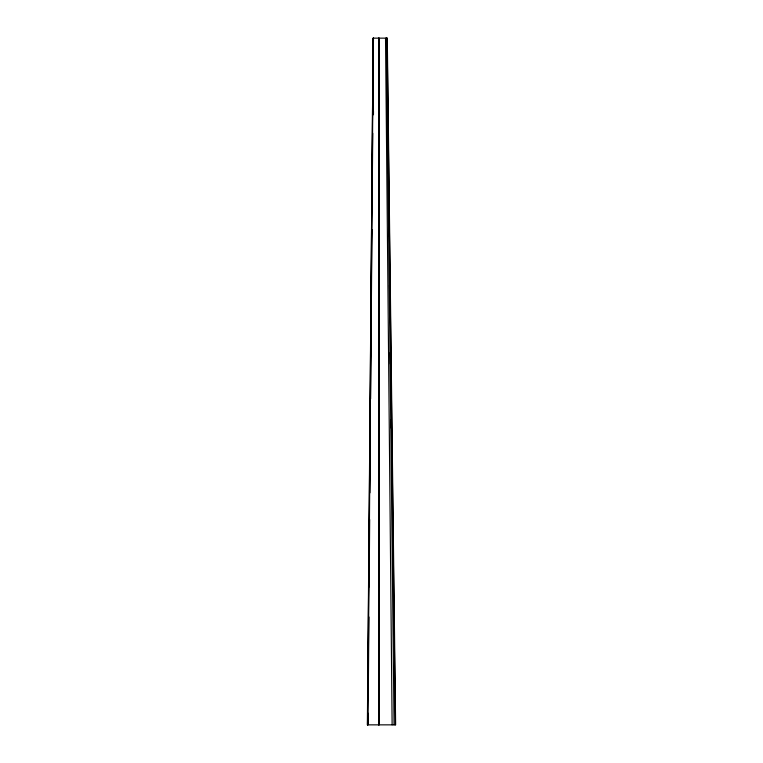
<?xml version="1.0" encoding="UTF-8"?>
<svg xmlns="http://www.w3.org/2000/svg" width="763" height="763" viewBox="0 0 763 763"><rect width="100%" height="100%" fill="white"/><g stroke="black" fill="none" stroke-linecap="round" stroke-linejoin="round"><path stroke-width="1.14" d="M378.601 724.85L378.753 38.15M368.062 724.85L368.147 713.252M368.395 681.931L368.911 616.971M369.149 586.814L369.673 519.536M369.883 492.86L370.427 424.419M370.627 398.896L371.2 325.82M371.381 303.779L371.962 229.549M372.115 209.825L372.726 133.267M372.869 114.708L373.469 38.15M373.469 114.708L373.489 111.226M373.126 38.15L367.365 724.85L395.635 724.85L387.289 38.15L373.126 38.15L367.528 724.85M367.795 724.85L373.345 38.15M387.099 38.15L395.348 724.85M386.707 38.15L386.793 45.112M387.222 83.386L387.528 110.072M387.986 150.664L388.233 172.705M388.749 217.941L388.958 236.501M389.511 285.219L389.693 301.461M390.265 352.496L390.398 364.104M391.028 419.784L391.123 427.9M391.81 488.215L391.858 492.86M386.507 38.15L394.07 724.85M385.525 38.15L392.125 724.85M379.049 38.15L379.192 724.85M378.906 38.15L378.906 724.85"/></g></svg>
